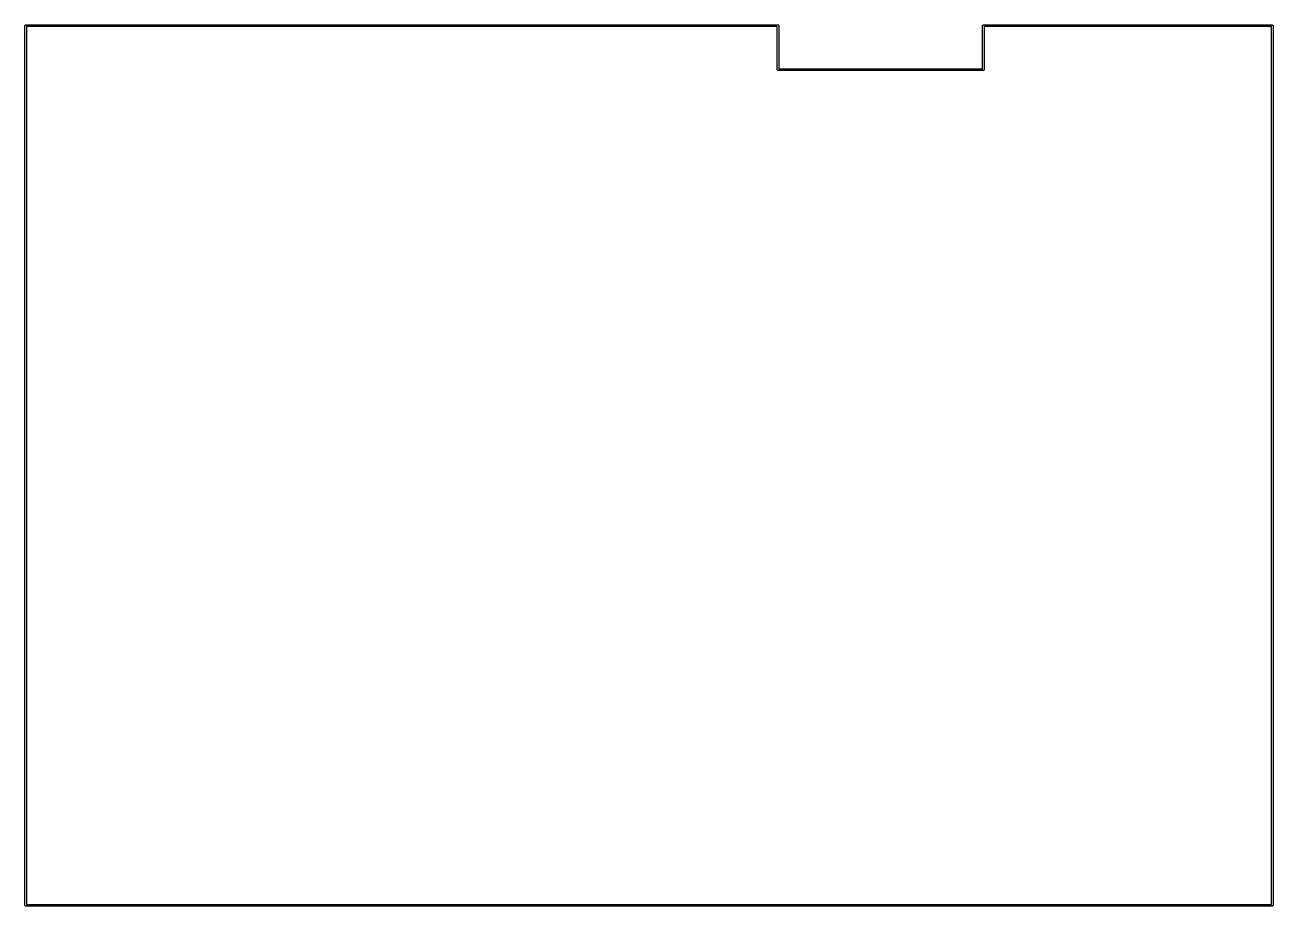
# Model space of a CAD drawing. Extents: x 0 to 170, y -120 to 0.
import ezdxf

# ---------------------------------------------------------------- set-up
doc = ezdxf.new("R2010")
doc.units = 0
doc.header["$MEASUREMENT"] = 0
doc.layers.add('BLACK', color=7, linetype='CONTINUOUS')

msp = doc.modelspace()

# ---------------------------------------------------------------- linework, layer by layer
at = {"layer": 'BLACK', "linetype": 'CONTINUOUS'}
for p, q in [((-0.100483, 0), (-0.098552, 0.019603)), ((-0.099999, -0.004913), (-0.100483, 0)), ((-0.098552, 0.019603), (-0.092834, 0.038453)), ((-0.092834, 0.038453), (-0.083549, 0.055825)), ((-0.083549, 0.055825), (-0.071052, 0.071052)), ((-0.071052, 0.071052), (-0.055825, 0.083549)), ((-0.055825, 0.083549), (-0.038453, 0.092834)), ((-0.038453, 0.092834), (-0.019603, 0.098552)), ((-0.019603, 0.098552), (-0.004903, 0.1)), ((-0.004903, 0.1), (0, 0.100483)), ((0, 0.100483), (0.004903, 0.1)), ((0.004903, 0.1), (102.595, 0.1)), ((102.595, 0.1), (102.6, 0.100483)), ((102.6, 0.100483), (102.605, 0.1)), ((102.605, 0.1), (102.62, 0.098552)), ((102.62, 0.098552), (102.638, 0.092834)), ((102.638, 0.092834), (102.656, 0.083549)), ((102.656, 0.083549), (102.671, 0.071052)), ((102.671, 0.071052), (102.684, 0.055825)), ((102.684, 0.055825), (102.693, 0.038453)), ((102.693, 0.038453), (102.699, 0.019603)), ((102.699, 0.019603), (102.7, 0)), ((102.7, 0), (102.7, -0.004903)), ((130.5, 0), (130.501, 0.019603)), ((130.5, -0.004903), (130.5, 0)), ((130.501, 0.019603), (130.507, 0.038453)), ((130.507, 0.038453), (130.516, 0.055825)), ((130.516, 0.055825), (130.529, 0.071052)), ((130.529, 0.071052), (130.544, 0.083549)), ((130.544, 0.083549), (130.562, 0.092834)), ((130.562, 0.092834), (130.58, 0.098552)), ((130.58, 0.098552), (130.595, 0.1)), ((130.595, 0.1), (130.6, 0.100483)), ((130.6, 0.100483), (130.605, 0.1)), ((130.605, 0.1), (169.995, 0.1)), ((169.995, 0.1), (170, 0.100483)), ((170, 0.100483), (170.005, 0.1)), ((170.005, 0.1), (170.02, 0.098552)), ((170.02, 0.098552), (170.038, 0.092834)), ((170.038, 0.092834), (170.056, 0.083549)), ((170.056, 0.083549), (170.071, 0.071052)), ((170.071, 0.071052), (170.084, 0.055825)), ((170.084, 0.055825), (170.093, 0.038453)), ((170.093, 0.038453), (170.099, 0.019603)), ((170.099, 0.019603), (170.1, 0)), ((170.1, 0), (170.1, -0.004903)), ((-0.1, -119.995), (-0.099999, -0.004913)), ((102.5, -0.1), (0.1, -0.1)), ((0.1, -0.1), (0.1, -119.9)), ((102.5, -5.99509), (102.5, -0.1)), ((102.7, -0.004903), (102.7, -5.9)), ((130.5, -5.9), (130.5, -0.004903)), ((130.7, -0.1), (130.7, -5.9951)), ((169.9, -0.1), (130.7, -0.1)), ((169.9, -119.9), (169.9, -0.1)), ((170.1, -0.004903), (170.1, -119.995)), ((102.5, -6), (102.5, -5.99509)), ((102.501, -6.0196), (102.5, -6)), ((102.507, -6.03845), (102.501, -6.0196)), ((102.516, -6.05582), (102.507, -6.03845)), ((102.529, -6.07105), (102.516, -6.05582)), ((102.544, -6.08355), (102.529, -6.07105)), ((102.562, -6.09283), (102.544, -6.08355)), ((102.58, -6.09855), (102.562, -6.09283)), ((102.595, -6.1), (102.58, -6.09855)), ((102.6, -6.10048), (102.595, -6.1)), ((102.605, -6.1), (102.6, -6.10048)), ((130.595, -6.1), (102.605, -6.1)), ((102.7, -5.9), (130.5, -5.9)), ((130.6, -6.10048), (130.595, -6.1)), ((130.605, -6.1), (130.6, -6.10048)), ((130.62, -6.09855), (130.605, -6.1)), ((130.638, -6.09283), (130.62, -6.09855)), ((130.656, -6.08355), (130.638, -6.09283)), ((130.671, -6.07105), (130.656, -6.08355)), ((130.684, -6.05582), (130.671, -6.07105)), ((130.693, -6.03845), (130.684, -6.05582)), ((130.699, -6.0196), (130.693, -6.03845)), ((130.7, -6), (130.699, -6.0196)), ((130.7, -5.9951), (130.7, -6)), ((-0.100483, -120), (-0.1, -119.995)), ((-0.098552, -120.02), (-0.100483, -120)), ((-0.092834, -120.038), (-0.098552, -120.02)), ((-0.083549, -120.056), (-0.092834, -120.038)), ((-0.071052, -120.071), (-0.083549, -120.056)), ((-0.055825, -120.084), (-0.071052, -120.071)), ((-0.038453, -120.093), (-0.055825, -120.084)), ((-0.019603, -120.099), (-0.038453, -120.093)), ((0, -120.1), (-0.019603, -120.099)), ((0.004903, -120.1), (0, -120.1)), ((169.995, -120.1), (0.004903, -120.1)), ((0.1, -119.9), (169.9, -119.9)), ((170, -120.1), (169.995, -120.1)), ((170.005, -120.1), (170, -120.1)), ((170.02, -120.099), (170.005, -120.1)), ((170.038, -120.093), (170.02, -120.099)), ((170.056, -120.084), (170.038, -120.093)), ((170.071, -120.071), (170.056, -120.084)), ((170.084, -120.056), (170.071, -120.071)), ((170.093, -120.038), (170.084, -120.056)), ((170.099, -120.02), (170.093, -120.038)), ((170.1, -120), (170.099, -120.02)), ((170.1, -119.995), (170.1, -120))]:
    msp.add_line(p, q, dxfattribs=at)

doc.saveas('drawing.dxf')
